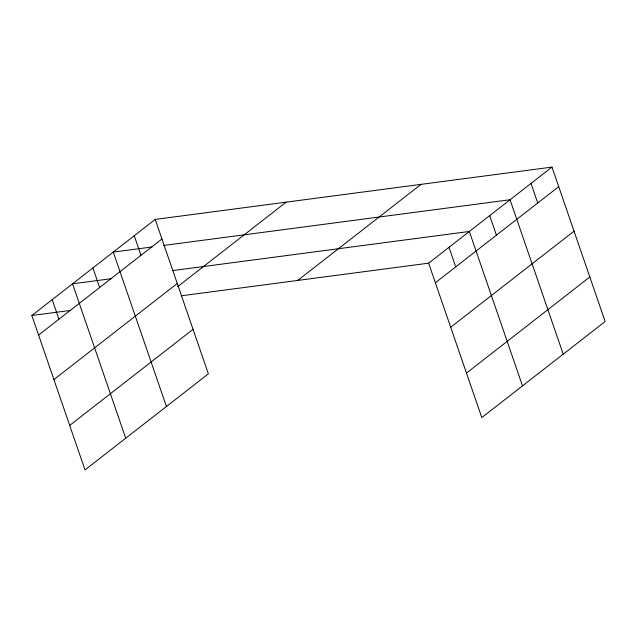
<?xml version="1.0" encoding="UTF-8"?>
<svg xmlns="http://www.w3.org/2000/svg" width="637" height="637" viewBox="0 0 637 637"><rect width="100%" height="100%" fill="white"/><g stroke="black" fill="none" stroke-linecap="round" stroke-linejoin="round"><path stroke-width="0.96" d="M155.205 219.423L208.371 373.831L85.016 469.907L31.85 315.498L155.205 219.423L551.984 167.093L605.15 321.502L481.795 417.577L428.629 263.169L551.984 167.093M38.586 335.07L161.941 238.986M53.906 379.564L177.261 283.489M177.659 286.65L286.14 202.152M69.696 425.412L193.051 329.329M297.694 280.439L421.049 184.364M435.366 282.732L558.721 186.657M450.685 327.235L574.041 231.159M466.475 373.075L589.83 276.999M152.06 246.973L113.267 252.093L166.432 406.494M163.701 245.436L510.046 199.755L563.212 354.164M111.356 278.68L72.554 283.799L125.72 438.2M172.46 270.621L469.334 231.462L522.499 385.871M31.85 315.498L70.643 310.386M181.362 295.783L428.629 263.169M531.011 183.424L537.747 202.988M489.686 215.609L496.43 235.18M448.981 247.315L455.718 266.879M134.232 235.754L140.968 255.326M92.914 267.946L99.651 287.51M52.202 299.645L58.938 319.217"/></g></svg>
